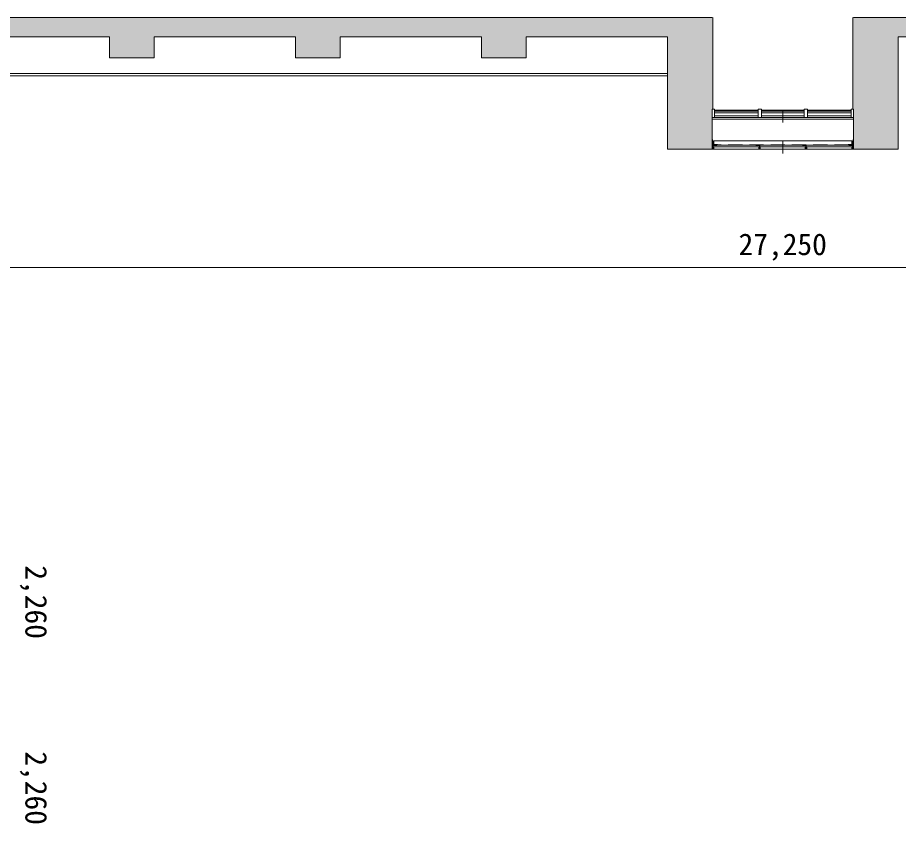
# Model space of a CAD drawing. Units: millimetres, scale not verified. Extents: x -61855 to 52913, y -114842 to -21833.
# Drawn here: x 25399 to 40316, y -40161 to -26515 of the extents above; entities that cross this region are included whole.
import ezdxf
from ezdxf.enums import TextEntityAlignment as Align

# ---------------------------------------------------------------- set-up
doc = ezdxf.new("R2010")
doc.units = ezdxf.units.MM
doc.header["$LTSCALE"] = 200
doc.linetypes.add('DASHED1', pattern=[1.8, 1.2, -0.6])
for name, color, linetype, lineweight in [('0-1_躯体', 7, 'Continuous', 9), ('0-2_建具', 7, 'Continuous', 9), ('0-6_寸法', 4, 'Continuous', 5)]:
    doc.layers.add(name, color=color, linetype=linetype, lineweight=lineweight)
doc.styles.add('ＭＳ ゴシック', font='')
doc.styles.get('ＭＳ ゴシック').set_extended_font_data('MS Gothic')

msp = doc.modelspace()

# ---------------------------------------------------------------- linework, layer by layer
at = {"layer": '0-1_躯体'}
for p, q in [((37163.2, -26515), (23803.2, -26515)), ((39543.2, -28065), (39543.2, -26515)), ((39553.2, -26515), (52913.2, -26515)), ((26953.2, -26840), (24663.2, -26840)), ((27713.2, -27195), (27713.2, -26840)), ((30863.2, -27195), (30863.2, -26840)), ((33253.2, -26840), (30863.2, -26840)), ((33253.2, -27195), (33253.2, -26840)), ((36403.2, -26840), (34013.2, -26840)), ((34013.2, -27195), (34013.2, -26840)), ((36403.2, -28745), (36403.2, -26840)), ((40313.2, -28745), (40313.2, -26840)), ((40313.2, -26840), (42703.2, -26840)), ((30863.2, -27195), (30103.2, -27195)), ((34013.2, -27195), (33253.2, -27195)), ((24218.2, -27460), (36403.2, -27460)), ((24218.2, -27500), (36403.2, -27500)), ((39543.2, -28065), (39553.2, -28065)), ((39553.2, -28745), (39553.2, -28065)), ((37163.2, -28745), (36403.2, -28745)), ((39553.2, -28745), (40313.2, -28745))]:
    msp.add_line(p, q, dxfattribs=at)
for points in [[(37173.2, -26515), (37173.2, -28065), (37163.2, -28065), (37163.2, -28745)], [(27713.2, -27195), (26953.2, -27195), (26953.2, -26840)], [(30103.2, -27195), (30103.2, -26840), (27713.2, -26840)]]:
    msp.add_lwpolyline(points, dxfattribs=at)
at = {"layer": '0-1_躯体', "color": 9}
for points in [[(37173.2, -26515), (23803.2, -26515), (37173.2, -26840), (23803.2, -26840)], [(39543.2, -26515), (52913.2, -26515), (39543.2, -26840), (52913.2, -26840)], [(27713.2, -26840), (26953.2, -26840), (27713.2, -27195), (26953.2, -27195)], [(30863.2, -26840), (30103.2, -26840), (30863.2, -27195), (30103.2, -27195)], [(34013.2, -26840), (33253.2, -26840), (34013.2, -27195), (33253.2, -27195)], [(36403.2, -26840), (36403.2, -28745), (37163.2, -26840), (37163.2, -28745)], [(37173.2, -28065), (37173.2, -26840), (36403.2, -28065), (36403.2, -26840)], [(39543.2, -28065), (40313.2, -28065), (39543.2, -26840), (40313.2, -26840)], [(39553.2, -28745), (40313.2, -28745), (39553.2, -26840), (40313.2, -26840)]]:
    msp.add_solid(points, dxfattribs=at)
at = {"layer": '0-2_建具'}
for p, q in [((37163.2, -28235), (37163.2, -28065)), ((37203.2, -28085), (37596.1, -28085)), ((37203.2, -28100), (37938.2, -28100)), ((37203.2, -28128), (37938.2, -28128)), ((37203.2, -28130), (37938.2, -28130)), ((37203.2, -28180), (37938.2, -28180)), ((37527.6, -28085), (37938.2, -28085)), ((37938.2, -28065), (37998.2, -28065)), ((37938.2, -28205), (37938.2, -28065)), ((37998.2, -28205), (37998.2, -28065)), ((37998.2, -28085), (38718.2, -28085)), ((38718.2, -28100), (37998.2, -28100)), ((38718.2, -28128), (37998.2, -28128)), ((38718.2, -28130), (37998.2, -28130)), ((37998.2, -28180), (38718.2, -28180)), ((38358.2, -28291.8), (38358.2, -28085)), ((38778.2, -28065), (38718.2, -28065)), ((38718.2, -28205), (38718.2, -28065)), ((38778.2, -28205), (38778.2, -28065)), ((39513.2, -28085), (38778.2, -28085)), ((39513.2, -28100), (38778.2, -28100)), ((38842.1, -28128), (38778.2, -28128)), ((39513.2, -28130), (38778.2, -28130)), ((39513.2, -28180), (38778.2, -28180)), ((39513.2, -28128), (38815.7, -28128)), ((39513.2, -28205), (39513.2, -28065)), ((37163.2, -28205), (37203.2, -28205)), ((37203.2, -28205), (39513.2, -28205)), ((38778.2, -28205), (38718.2, -28205)), ((39553.2, -28205), (39513.2, -28205)), ((37163.2, -28580), (37168.2, -28580)), ((37163.2, -28670), (37163.2, -28580)), ((37168.2, -28665), (37168.2, -28580)), ((37183.2, -28675), (37183.2, -28600)), ((39533.2, -28600), (37183.2, -28600)), ((38358.2, -28814.2), (38358.2, -28596)), ((39533.2, -28675), (39533.2, -28600)), ((39553.2, -28580), (39548.2, -28580)), ((39548.2, -28665), (39548.2, -28580)), ((39553.2, -28670), (39553.2, -28580)), ((39553.2, -28745), (37160.1, -28745)), ((37163.2, -28670), (37253.2, -28670)), ((37168.2, -28665), (37253.2, -28665)), ((37174.4, -28675), (37174.4, -28740)), ((37239.4, -28675), (37174.4, -28675)), ((37179.4, -28740), (37174.4, -28740)), ((37179.4, -28680), (37179.4, -28740)), ((37239.4, -28680), (37179.4, -28680)), ((39533.2, -28675), (37183.2, -28675)), ((37184.4, -28745), (37184.4, -28705)), ((37956.9, -28705), (37184.4, -28705)), ((39531.9, -28745), (37184.4, -28745)), ((37239.4, -28675), (37239.4, -28680)), ((37253.2, -28670), (37253.2, -28665)), ((37901.9, -28675), (37901.9, -28680)), ((37901.9, -28675), (37966.9, -28675)), ((37956.9, -28745), (37956.9, -28705)), ((37961.9, -28740), (37966.9, -28740)), ((37966.9, -28675), (37966.9, -28740)), ((37971.9, -28745), (37971.9, -28705)), ((38744.4, -28705), (37971.9, -28705)), ((38689.4, -28675), (38754.4, -28675)), ((38689.4, -28675), (38689.4, -28680)), ((38689.4, -28680), (38749.4, -28680)), ((38744.4, -28745), (38744.4, -28705)), ((38744.4, -28745), (38744.4, -28705)), ((38749.4, -28680), (38749.4, -28740)), ((38749.4, -28740), (38754.4, -28740)), ((38754.4, -28675), (38754.4, -28740)), ((38759.4, -28745), (38759.4, -28705)), ((39531.9, -28705), (38759.4, -28705)), ((39548.2, -28665), (39463.2, -28665)), ((39473.2, -28675), (39466.8, -28675)), ((39476.9, -28675), (39533.2, -28675)), ((39531.9, -28745), (39531.9, -28705)), ((39541.9, -28675), (39533.2, -28675)), ((39536.9, -28740), (39541.9, -28740)), ((39541.9, -28675), (39541.9, -28740))]:
    msp.add_line(p, q, dxfattribs=at)
at = {"layer": '0-2_建具', "linetype": 'DASHED1'}
for p, q in [((37188.2, -28664.7), (37188.2, -28600)), ((39528.2, -28665), (39528.2, -28600)), ((37189.4, -28740), (37189.4, -28705)), ((37951.9, -28740), (37189.4, -28740)), ((39473.2, -28670), (37243.2, -28670)), ((37951.9, -28740), (37951.9, -28705)), ((37976.9, -28740), (37976.9, -28705)), ((37976.9, -28740), (37976.9, -28705)), ((38739.4, -28740), (37976.9, -28740)), ((38739.4, -28740), (38739.4, -28705)), ((38764.4, -28740), (38764.4, -28705)), ((38764.4, -28740), (38764.4, -28705)), ((39526.9, -28740), (38764.4, -28740)), ((39526.9, -28740), (39526.9, -28705))]:
    msp.add_line(p, q, dxfattribs=at)
at = {"layer": '0-2_建具'}
for points in [[(37163.2, -28235), (39553.2, -28235), (39553.2, -28065), (39513.2, -28065)], [(37203.2, -28205), (37203.2, -28065), (37163.2, -28065)], [(37901.9, -28680), (37961.9, -28680), (37961.9, -28740)], [(39553.2, -28670), (39463.2, -28670), (39463.2, -28665)], [(39476.9, -28675), (39476.9, -28680), (39536.9, -28680), (39536.9, -28740)]]:
    msp.add_lwpolyline(points, dxfattribs=at)
at = {"layer": '0-6_寸法'}
msp.add_line((51983.2, -30747), (24733.2, -30747), dxfattribs=at)

# ---------------------------------------------------------------- texts
at = {"layer": '0-6_寸法', "style": 'ＭＳ ゴシック'}
msp.add_text('27,250', height=366.6, dxfattribs=at).set_placement((37608.2, -30647), align=Align.BOTTOM_LEFT)
for p in [(25420.8, -35790), (25420.8, -38940)]:
    msp.add_text('2,260', height=366.6, rotation=270, dxfattribs=at).set_placement(p, align=Align.BOTTOM_LEFT)

doc.saveas('drawing.dxf')
